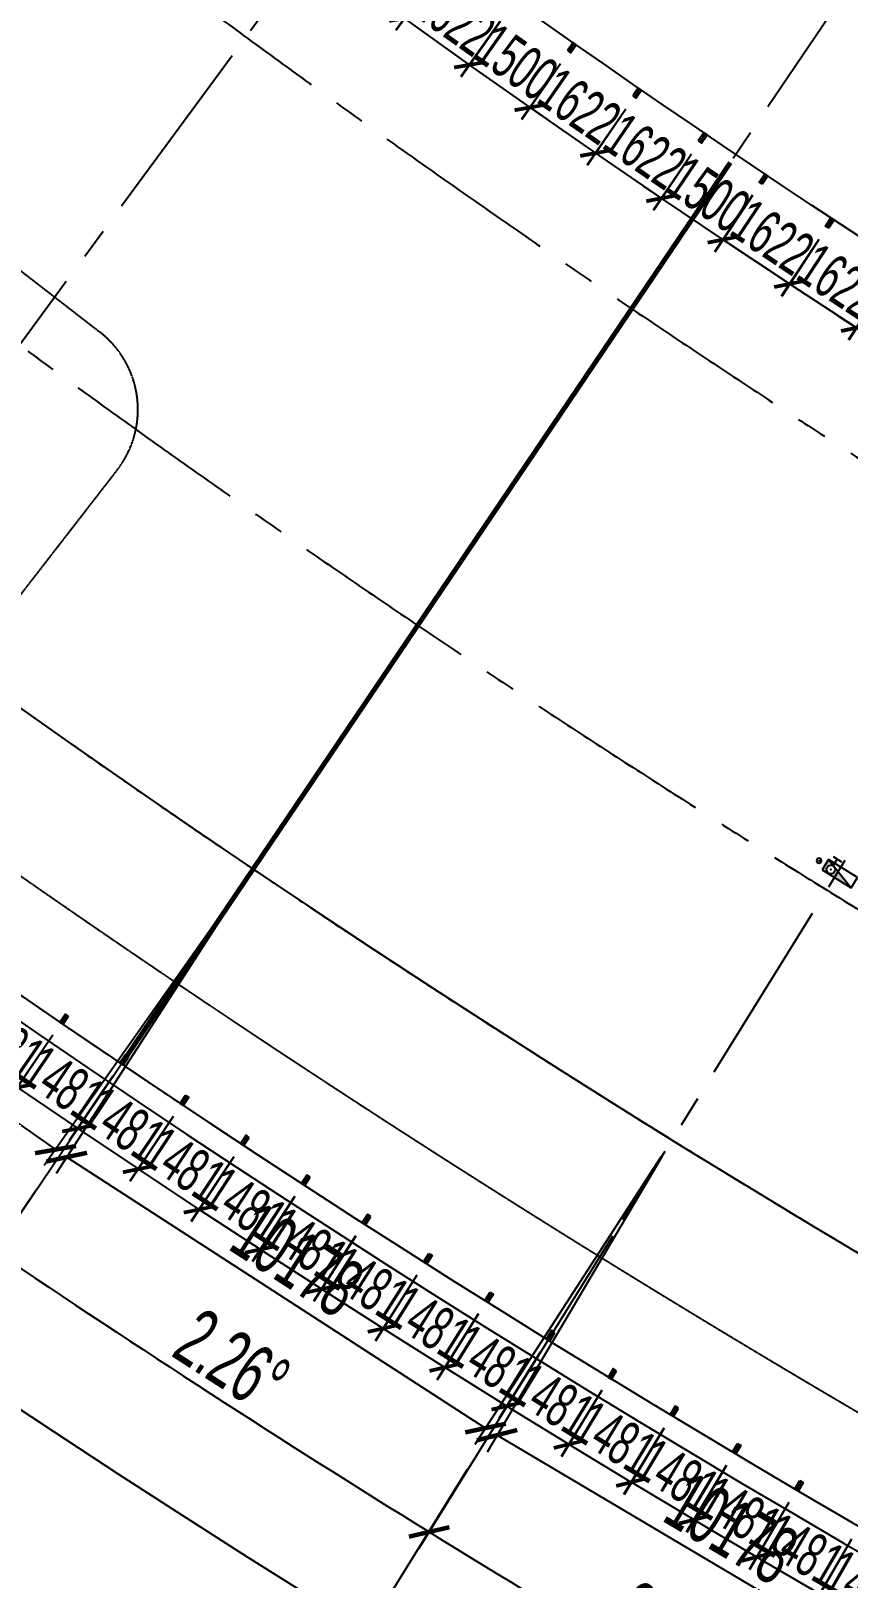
# Model space of a CAD drawing. Extents: x -668578 to 2331563, y -1202445 to 1620273.
# Drawn here: x 731232 to 747905, y 61971 to 93547 of the extents above; entities that cross this region are included whole.
import ezdxf
from ezdxf.enums import TextEntityAlignment as Align

# ---------------------------------------------------------------- set-up
doc = ezdxf.new("R2010")
doc.units = 0
for name, pattern in [('CENTER2', [28.575, 19.05, -3.175, 3.175, -3.175]), ('DASH', [0.35, 0.25, -0.1]), ('DOT2', [0.125, 0, -0.125])]:
    doc.linetypes.add(name, pattern=pattern)
doc.layers.get('0').update_dxf_attribs({"color": 8})
doc.layers.get('Defpoints').update_dxf_attribs({"color": 8})
for name, color, linetype in [('#标注', 8, 'Continuous'), ('#轴线', 8, 'CENTER2'), ('A-AL', 8, 'Continuous'), ('A-FLOR-OTLN', 8, 'DOT2'), ('A-WIND-FRAM', 8, 'Continuous'), ('dim', 8, 'Continuous'), ('G-PATT', 8, 'Continuous'), ('WINDOW', 8, 'Continuous'), ('外轮廓', 8, 'Continuous'), ('建-消防-防火分区填充', 8, 'Continuous'), ('暖-消防-挡烟垂壁', 8, 'Continuous'), ('水-消防-消火栓', 8, 'Continuous'), ('水-消防-消火栓-标识', 8, 'Continuous')]:
    doc.layers.add(name, color=color, linetype=linetype)
doc.styles.add('JHZX', font='jrs.shx', dxfattribs={"width": 0.6, "bigfont": 'jhz.shx'})
doc.dimstyles.new('JZBZ-300', dxfattribs={"dimscale": 300, "dimtxt": 3, "dimasz": 1.5, "dimexe": 1, "dimexo": 1, "dimgap": 0.5, "dimtad": 1, "dimdec": 0, "dimdsep": 46, "dimtxsty": 'JHZX', "dimblk1": 'ARCHTICK', "dimblk2": 'ARCHTICK', "dimsah": 1, "dimcen": 0, "dimclrd": 1, "dimclre": 1, "dimclrt": 2, "dimazin": 2, "dimtfac": 1, "dimtdec": 0, "dimtix": 1, "dimtmove": 0, "dimatfit": 3, "dimfxl": 0, "dimtolj": 1, "dimlwd": -1, "dimlwe": -1, "dimarcsym": 0})
doc.dimstyles.new('JZBZ-400', dxfattribs={"dimscale": 400, "dimtxt": 3, "dimasz": 1.5, "dimexe": 1, "dimexo": 1, "dimgap": 0.5, "dimtad": 1, "dimdec": 0, "dimdsep": 46, "dimtxsty": 'JHZX', "dimblk1": 'ARCHTICK', "dimblk2": 'ARCHTICK', "dimsah": 1, "dimcen": 0, "dimclrd": 1, "dimclre": 1, "dimclrt": 2, "dimazin": 2, "dimtfac": 1, "dimtdec": 0, "dimtix": 1, "dimtmove": 0, "dimatfit": 3, "dimfxl": 0, "dimtolj": 1, "dimlwd": -1, "dimlwe": -1, "dimarcsym": 0})

# ---------------------------------------------------------------- blocks, each defined once
blk = doc.blocks.new('_ARCHTICK')
at = {"color": 0, "linetype": 'ByBlock', "const_width": 0.15}
blk.add_lwpolyline([(-0.5, -0.5), (0.5, 0.5)], dxfattribs=at)
blk = doc.blocks.new('*D2939')
at = {"layer": '#标注', "ltscale": 300, "transparency": 16777216}
for p, q in [((-1773, -1481), (-9342, -7863)), ((165914, -92056), (164727, -101884))]:
    blk.add_line(p, q, dxfattribs=at)
blk.add_arc((197092, 166179), 269610, 220.13382, 263.11563, dxfattribs=at)
at = {"layer": 'Defpoints', "color": 0, "ltscale": 300, "transparency": 16777216}
for p in [(197092, 166179), (-1467, -1224), (40380, -53208), (165962, -91659)]:
    blk.add_point(p, dxfattribs=at)
at = {"layer": '#标注', "ltscale": 300, "transparency": 16777216, "xscale": 600, "yscale": 600, "zscale": 600}
for p, rotation in [((-9036, -7605), 130.1338192809485), ((164775, -101487), 353.1156299250187)]:
    blk.add_blockref('_ARCHTICK', p, dxfattribs=dict(at, rotation=rotation))
at = {"layer": '#标注', "ltscale": 300, "transparency": 16777216, "insert": (69342, -70334), "char_height": 1200, "attachment_point": 5, "rotation": 331.6247, "style": 'JHZX'}
blk.add_mtext('\\A1;42.98°', dxfattribs=at)
blk = doc.blocks.new('*D2929')
at = {"layer": '#标注', "ltscale": 300, "transparency": 16777216}
for p, q in [((43129, -43470), (38690, -49515)), ((51525, -49384), (47327, -55599))]:
    blk.add_line(p, q, dxfattribs=at)
blk.add_arc((197092, 166179), 267210, 233.70702, 235.96922, dxfattribs=at)
at = {"layer": 'Defpoints', "color": 0, "ltscale": 300, "transparency": 16777216}
for p in [(197092, 166179), (43366, -43147), (51748, -49052), (41775, -51255)]:
    blk.add_point(p, dxfattribs=at)
at = {"layer": '#标注', "ltscale": 300, "transparency": 16777216, "xscale": 600, "yscale": 600, "zscale": 600}
for p, rotation in [((38927, -49192), 143.7070209422216), ((47551, -55268), 325.9692216820953)]:
    blk.add_blockref('_ARCHTICK', p, dxfattribs=dict(at, rotation=rotation))
at = {"layer": '#标注', "ltscale": 300, "transparency": 16777216, "insert": (43670, -51619), "char_height": 1200, "attachment_point": 5, "rotation": 324.8381, "style": 'JHZX'}
blk.add_mtext('\\A1;2.26°', dxfattribs=at)
blk = doc.blocks.new('*D2930')
at = {"layer": '#标注', "ltscale": 300, "transparency": 16777216}
for p, q in [((51525, -49384), (47327, -55599)), ((60147, -54962), (56198, -61338))]:
    blk.add_line(p, q, dxfattribs=at)
blk.add_arc((197092, 166179), 267210, 235.96922, 238.23142, dxfattribs=at)
at = {"layer": 'Defpoints', "color": 0, "ltscale": 300, "transparency": 16777216}
for p in [(197092, 166179), (51748, -49052), (60357, -54622), (50478, -57217)]:
    blk.add_point(p, dxfattribs=at)
at = {"layer": '#标注', "ltscale": 300, "transparency": 16777216, "xscale": 600, "yscale": 600, "zscale": 600}
for p, rotation in [((47551, -55268), 145.9692216820956), ((56409, -60998), 328.2314223311194)]:
    blk.add_blockref('_ARCHTICK', p, dxfattribs=dict(at, rotation=rotation))
at = {"layer": '#标注', "ltscale": 300, "transparency": 16777216, "insert": (52386, -57505), "char_height": 1200, "attachment_point": 5, "rotation": 327.1003, "style": 'JHZX'}
blk.add_mtext('\\A1;2.26°', dxfattribs=at)
blk = doc.blocks.new('*D2931')
at = {"layer": '#标注', "ltscale": 300, "transparency": 16777216}
for p, q in [((60147, -54962), (56198, -61338)), ((68983, -60195), (65289, -66722))]:
    blk.add_line(p, q, dxfattribs=at)
blk.add_arc((197092, 166179), 267210, 238.23142, 240.49362, dxfattribs=at)
at = {"layer": 'Defpoints', "color": 0, "ltscale": 300, "transparency": 16777216}
for p in [(197092, 166179), (60357, -54622), (69180, -59847), (59411, -62830)]:
    blk.add_point(p, dxfattribs=at)
at = {"layer": '#标注', "ltscale": 300, "transparency": 16777216, "xscale": 600, "yscale": 600, "zscale": 600}
for p, rotation in [((56409, -60998), 148.2314223311197), ((65486, -66374), 330.4936231196922)]:
    blk.add_blockref('_ARCHTICK', p, dxfattribs=dict(at, rotation=rotation))
at = {"layer": '#标注', "ltscale": 300, "transparency": 16777216, "insert": (61328, -63043), "char_height": 1200, "attachment_point": 5, "rotation": 329.3625, "style": 'JHZX'}
blk.add_mtext('\\A1;2.26°', dxfattribs=at)
blk = doc.blocks.new('*U2924')
at = {"linetype": 'ByBlock'}
blk.add_line((0, -20), (0, 0), dxfattribs=at)
blk.add_circle((0, -24), 4, dxfattribs=at)
at = {"color": 253, "linetype": 'ByBlock', "style": 'JHZX', "width": 0.75}
blk.add_attdef('AXES', text='', height=4, dxfattribs=at).set_placement((0, -24), align=Align.MIDDLE_CENTER)
blk = doc.blocks.new('*D3010')
at = {"layer": '#标注', "transparency": 16777216}
for p, q in [((-101902, -38890), (-105706, -44769)), ((-105489, -44433), (-96943, -49962)), ((-93357, -44418), (-97160, -50298))]:
    blk.add_line(p, q, dxfattribs=at)
at = {"layer": 'Defpoints', "color": 0, "transparency": 16777216}
for p in [(-101685, -38554), (-93139, -44082), (-96943, -49962)]:
    blk.add_point(p, dxfattribs=at)
at = {"layer": '#标注', "transparency": 16777216, "xscale": 600, "yscale": 600, "zscale": 600}
for p, rotation in [((-105489, -44433), 147.1003207696899), ((-96943, -49962), 327.1003207696899)]:
    blk.add_blockref('_ARCHTICK', p, dxfattribs=dict(at, rotation=rotation))
at = {"layer": '#标注', "transparency": 16777216, "insert": (-100782, -46526), "char_height": 1200, "attachment_point": 5, "rotation": 327.1003, "style": 'JHZX'}
blk.add_mtext('\\A1;10178', dxfattribs=at)
blk = doc.blocks.new('*D3011')
at = {"layer": '#标注', "transparency": 16777216}
for p, q in [((-110236, -33019), (-114269, -38744)), ((-114039, -38417), (-105718, -44279)), ((-101916, -38881), (-105948, -44606))]:
    blk.add_line(p, q, dxfattribs=at)
at = {"layer": 'Defpoints', "color": 0, "transparency": 16777216}
for p in [(-110006, -32692), (-101685, -38554), (-105718, -44279)]:
    blk.add_point(p, dxfattribs=at)
at = {"layer": '#标注', "transparency": 16777216, "xscale": 600, "yscale": 600, "zscale": 600}
for p, rotation in [((-114039, -38417), 144.8381225946805), ((-105718, -44279), 324.8381225946805)]:
    blk.add_blockref('_ARCHTICK', p, dxfattribs=dict(at, rotation=rotation))
at = {"layer": '#标注', "transparency": 16777216, "insert": (-109418, -40694), "char_height": 1200, "attachment_point": 5, "rotation": 324.8381, "style": 'JHZX'}
blk.add_mtext('\\A1;10178', dxfattribs=at)
blk = doc.blocks.new('*D3012')
at = {"layer": '#标注', "transparency": 16777216}
for p, q in [((-93343, -44426), (-96912, -50452)), ((-84586, -49613), (-88155, -55638)), ((-96708, -50107), (-87951, -55294))]:
    blk.add_line(p, q, dxfattribs=at)
at = {"layer": 'Defpoints', "color": 0, "transparency": 16777216}
for p in [(-93139, -44082), (-84382, -49269), (-87951, -55294)]:
    blk.add_point(p, dxfattribs=at)
at = {"layer": '#标注', "transparency": 16777216, "xscale": 600, "yscale": 600, "zscale": 600}
for p, rotation in [((-96708, -50107), 149.3625242491921), ((-87951, -55294), 329.3625242491921)]:
    blk.add_blockref('_ARCHTICK', p, dxfattribs=dict(at, rotation=rotation))
at = {"layer": '#标注', "transparency": 16777216, "insert": (-91922, -52012), "char_height": 1200, "attachment_point": 5, "rotation": 329.3625, "style": 'JHZX'}
blk.add_mtext('\\A1;10178', dxfattribs=at)
blk = doc.blocks.new('*D120')
at = {"layer": 'Defpoints', "color": 0, "ltscale": 300, "transparency": 16777216}
for p in [(730628, 74136), (731849, 73298), (730950, 71988)]:
    blk.add_point(p, dxfattribs=at)
at = {"layer": 'dim', "color": 1, "ltscale": 300, "transparency": 16777216}
for p, q in [((730458, 73889), (729559, 72579)), ((731680, 73050), (730780, 71740)), ((729729, 72826), (730950, 71988))]:
    blk.add_line(p, q, dxfattribs=at)
at = {"layer": 'dim', "color": 1, "ltscale": 300, "transparency": 16777216, "xscale": 450, "yscale": 450, "zscale": 450}
for p, rotation in [((729729, 72826), 145.5280067323389), ((730950, 71988), 325.5280067323389)]:
    blk.add_blockref('_ARCHTICK', p, dxfattribs=dict(at, rotation=rotation))
at = {"layer": 'dim', "color": 2, "ltscale": 300, "transparency": 16777216, "insert": (730679, 72901), "char_height": 900, "attachment_point": 5, "rotation": 325.528, "style": 'JHZX'}
blk.add_mtext('\\A1;1481', dxfattribs=at)
blk = doc.blocks.new('*D121')
at = {"layer": 'Defpoints', "color": 0, "ltscale": 300, "transparency": 16777216}
for p in [(731849, 73297), (733074, 72465), (732182, 71150)]:
    blk.add_point(p, dxfattribs=at)
at = {"layer": 'dim', "color": 1, "ltscale": 300, "transparency": 16777216}
for p, q in [((731680, 73048), (730788, 71733)), ((732906, 72217), (732014, 70902)), ((730956, 71982), (732182, 71150))]:
    blk.add_line(p, q, dxfattribs=at)
at = {"layer": 'dim', "color": 1, "ltscale": 300, "transparency": 16777216, "xscale": 450, "yscale": 450, "zscale": 450}
for p, rotation in [((730956, 71982), 145.8511410129167), ((732182, 71150), 325.8511410129167)]:
    blk.add_blockref('_ARCHTICK', p, dxfattribs=dict(at, rotation=rotation))
at = {"layer": 'dim', "color": 2, "ltscale": 300, "transparency": 16777216, "insert": (731906, 72062), "char_height": 900, "attachment_point": 5, "rotation": 325.8511, "style": 'JHZX'}
blk.add_mtext('\\A1;1481', dxfattribs=at)
blk = doc.blocks.new('*D122')
at = {"layer": 'Defpoints', "color": 0, "ltscale": 300, "transparency": 16777216}
for p in [(733074, 72464), (734304, 71640), (733419, 70320)]:
    blk.add_point(p, dxfattribs=at)
at = {"layer": 'dim', "color": 1, "ltscale": 300, "transparency": 16777216}
for p, q in [((732907, 72215), (732022, 70895)), ((734137, 71391), (733252, 70071)), ((732189, 71144), (733419, 70320))]:
    blk.add_line(p, q, dxfattribs=at)
at = {"layer": 'dim', "color": 1, "ltscale": 300, "transparency": 16777216, "xscale": 450, "yscale": 450, "zscale": 450}
for p, rotation in [((732189, 71144), 146.1742752934947), ((733419, 70320), 326.1742752934947)]:
    blk.add_blockref('_ARCHTICK', p, dxfattribs=dict(at, rotation=rotation))
at = {"layer": 'dim', "color": 2, "ltscale": 300, "transparency": 16777216, "insert": (733138, 71230), "char_height": 900, "attachment_point": 5, "rotation": 326.1743, "style": 'JHZX'}
blk.add_mtext('\\A1;1481', dxfattribs=at)
blk = doc.blocks.new('*D123')
at = {"layer": 'Defpoints', "color": 0, "ltscale": 300, "transparency": 16777216}
for p in [(734303, 71639), (735538, 70821), (734661, 69496)]:
    blk.add_point(p, dxfattribs=at)
at = {"layer": 'dim', "color": 1, "ltscale": 300, "transparency": 16777216}
for p, q in [((734138, 71389), (733260, 70064)), ((735373, 70571), (734496, 69246)), ((733426, 70314), (734661, 69496))]:
    blk.add_line(p, q, dxfattribs=at)
at = {"layer": 'dim', "color": 1, "ltscale": 300, "transparency": 16777216, "xscale": 450, "yscale": 450, "zscale": 450}
for p, rotation in [((733426, 70314), 146.4974095740685), ((734661, 69496), 326.4974095740685)]:
    blk.add_blockref('_ARCHTICK', p, dxfattribs=dict(at, rotation=rotation))
at = {"layer": 'dim', "color": 2, "ltscale": 300, "transparency": 16777216, "insert": (734375, 70405), "char_height": 900, "attachment_point": 5, "rotation": 326.4974, "style": 'JHZX'}
blk.add_mtext('\\A1;1481', dxfattribs=at)
blk = doc.blocks.new('*D124')
at = {"layer": 'Defpoints', "color": 0, "ltscale": 300, "transparency": 16777216}
for p in [(735538, 70821), (736777, 70010), (735908, 68680)]:
    blk.add_point(p, dxfattribs=at)
at = {"layer": 'dim', "color": 1, "ltscale": 300, "transparency": 16777216}
for p, q in [((735373, 70570), (734504, 69239)), ((734668, 69491), (735908, 68680)), ((736613, 69759), (735743, 68429))]:
    blk.add_line(p, q, dxfattribs=at)
at = {"layer": 'dim', "color": 1, "ltscale": 300, "transparency": 16777216, "xscale": 450, "yscale": 450, "zscale": 450}
for p, rotation in [((734668, 69491), 146.8205438546484), ((735908, 68680), 326.8205438546483)]:
    blk.add_blockref('_ARCHTICK', p, dxfattribs=dict(at, rotation=rotation))
at = {"layer": 'dim', "color": 2, "ltscale": 300, "transparency": 16777216, "insert": (735616, 69587), "char_height": 900, "attachment_point": 5, "rotation": 326.8205, "style": 'JHZX'}
blk.add_mtext('\\A1;1481', dxfattribs=at)
blk = doc.blocks.new('*D125')
at = {"layer": 'Defpoints', "color": 0, "ltscale": 300, "transparency": 16777216}
for p in [(736776, 70009), (738021, 69206), (737159, 67871)]:
    blk.add_point(p, dxfattribs=at)
at = {"layer": 'dim', "color": 1, "ltscale": 300, "transparency": 16777216}
for p, q in [((736614, 69757), (735752, 68422)), ((737858, 68953), (736996, 67619)), ((735914, 68674), (737159, 67871))]:
    blk.add_line(p, q, dxfattribs=at)
at = {"layer": 'dim', "color": 1, "ltscale": 300, "transparency": 16777216, "xscale": 450, "yscale": 450, "zscale": 450}
for p, rotation in [((735914, 68674), 147.1436781352253), ((737159, 67871), 327.1436781352253)]:
    blk.add_blockref('_ARCHTICK', p, dxfattribs=dict(at, rotation=rotation))
at = {"layer": 'dim', "color": 2, "ltscale": 300, "transparency": 16777216, "insert": (736862, 68776), "char_height": 900, "attachment_point": 5, "rotation": 327.1437, "style": 'JHZX'}
blk.add_mtext('\\A1;1481', dxfattribs=at)
blk = doc.blocks.new('*D126')
at = {"layer": 'Defpoints', "color": 0, "ltscale": 300, "transparency": 16777216}
for p in [(738020, 69205), (739269, 68408), (738414, 67068)]:
    blk.add_point(p, dxfattribs=at)
at = {"layer": 'dim', "color": 1, "ltscale": 300, "transparency": 16777216}
for p, q in [((737859, 68952), (737004, 67612)), ((739107, 68155), (738253, 66815)), ((737165, 67865), (738414, 67068))]:
    blk.add_line(p, q, dxfattribs=at)
at = {"layer": 'dim', "color": 1, "ltscale": 300, "transparency": 16777216, "xscale": 450, "yscale": 450, "zscale": 450}
for p, rotation in [((737165, 67865), 147.4668124158045), ((738414, 67068), 327.4668124158045)]:
    blk.add_blockref('_ARCHTICK', p, dxfattribs=dict(at, rotation=rotation))
at = {"layer": 'dim', "color": 2, "ltscale": 300, "transparency": 16777216, "insert": (738112, 67972), "char_height": 900, "attachment_point": 5, "rotation": 327.4668, "style": 'JHZX'}
blk.add_mtext('\\A1;1481', dxfattribs=at)
blk = doc.blocks.new('*D127')
at = {"layer": 'Defpoints', "color": 0, "ltscale": 300, "transparency": 16777216}
for p in [(739268, 68407), (740521, 67618), (739674, 66273)]:
    blk.add_point(p, dxfattribs=at)
at = {"layer": 'dim', "color": 1, "ltscale": 300, "transparency": 16777216}
for p, q in [((739108, 68153), (738261, 66809)), ((740361, 67364), (739514, 66019)), ((738421, 67063), (739674, 66273))]:
    blk.add_line(p, q, dxfattribs=at)
at = {"layer": 'dim', "color": 1, "ltscale": 300, "transparency": 16777216, "xscale": 450, "yscale": 450, "zscale": 450}
for p, rotation in [((738421, 67063), 147.7899466963809), ((739674, 66273), 327.7899466963809)]:
    blk.add_blockref('_ARCHTICK', p, dxfattribs=dict(at, rotation=rotation))
at = {"layer": 'dim', "color": 2, "ltscale": 300, "transparency": 16777216, "insert": (739367, 67176), "char_height": 900, "attachment_point": 5, "rotation": 327.7899, "style": 'JHZX'}
blk.add_mtext('\\A1;1481', dxfattribs=at)
blk = doc.blocks.new('*D128')
at = {"layer": 'Defpoints', "color": 0, "ltscale": 300, "transparency": 16777216}
for p in [(740520, 67617), (741778, 66834), (740939, 65485)]:
    blk.add_point(p, dxfattribs=at)
at = {"layer": 'dim', "color": 1, "ltscale": 300, "transparency": 16777216}
for p, q in [((740362, 67362), (739522, 66013)), ((741620, 66580), (740780, 65230)), ((739681, 66268), (740939, 65485))]:
    blk.add_line(p, q, dxfattribs=at)
at = {"layer": 'dim', "color": 1, "ltscale": 300, "transparency": 16777216, "xscale": 450, "yscale": 450, "zscale": 450}
for p, rotation in [((739681, 66268), 148.1130809769582), ((740939, 65485), 328.1130809769582)]:
    blk.add_blockref('_ARCHTICK', p, dxfattribs=dict(at, rotation=rotation))
at = {"layer": 'dim', "color": 2, "ltscale": 300, "transparency": 16777216, "insert": (740627, 66386), "char_height": 900, "attachment_point": 5, "rotation": 328.1131, "style": 'JHZX'}
blk.add_mtext('\\A1;1481', dxfattribs=at)
blk = doc.blocks.new('*D129')
at = {"layer": 'Defpoints', "color": 0, "ltscale": 300, "transparency": 16777216}
for p in [(741777, 66833), (743039, 66058), (742208, 64704)]:
    blk.add_point(p, dxfattribs=at)
at = {"layer": 'dim', "color": 1, "ltscale": 300, "transparency": 16777216}
for p, q in [((741620, 66578), (740788, 65224)), ((742882, 65803), (742050, 64449)), ((740945, 65479), (742208, 64704))]:
    blk.add_line(p, q, dxfattribs=at)
at = {"layer": 'dim', "color": 1, "ltscale": 300, "transparency": 16777216, "xscale": 450, "yscale": 450, "zscale": 450}
for p, rotation in [((740945, 65479), 148.4362152575344), ((742208, 64704), 328.4362152575345)]:
    blk.add_blockref('_ARCHTICK', p, dxfattribs=dict(at, rotation=rotation))
at = {"layer": 'dim', "color": 2, "ltscale": 300, "transparency": 16777216, "insert": (741891, 65603), "char_height": 900, "attachment_point": 5, "rotation": 328.4362, "style": 'JHZX'}
blk.add_mtext('\\A1;1481', dxfattribs=at)
blk = doc.blocks.new('*D130')
at = {"layer": 'Defpoints', "color": 0, "ltscale": 300, "transparency": 16777216}
for p in [(743039, 66057), (744305, 65289), (743481, 63930)]:
    blk.add_point(p, dxfattribs=at)
at = {"layer": 'dim', "color": 1, "ltscale": 300, "transparency": 16777216}
for p, q in [((742883, 65801), (742059, 64442)), ((744149, 65033), (743325, 63674)), ((742214, 64699), (743481, 63930))]:
    blk.add_line(p, q, dxfattribs=at)
at = {"layer": 'dim', "color": 1, "ltscale": 300, "transparency": 16777216, "xscale": 450, "yscale": 450, "zscale": 450}
for p, rotation in [((742214, 64699), 148.7593495381101), ((743481, 63930), 328.7593495381101)]:
    blk.add_blockref('_ARCHTICK', p, dxfattribs=dict(at, rotation=rotation))
at = {"layer": 'dim', "color": 2, "ltscale": 300, "transparency": 16777216, "insert": (743159, 64827), "char_height": 900, "attachment_point": 5, "rotation": 328.7593, "style": 'JHZX'}
blk.add_mtext('\\A1;1481', dxfattribs=at)
blk = doc.blocks.new('*D131')
at = {"layer": 'Defpoints', "color": 0, "ltscale": 300, "transparency": 16777216}
for p in [(744304, 65288), (745575, 64527), (744758, 63164)]:
    blk.add_point(p, dxfattribs=at)
at = {"layer": 'dim', "color": 1, "ltscale": 300, "transparency": 16777216}
for p, q in [((744150, 65031), (743334, 63667)), ((745421, 64270), (744604, 62906)), ((743488, 63925), (744758, 63164))]:
    blk.add_line(p, q, dxfattribs=at)
at = {"layer": 'dim', "color": 1, "ltscale": 300, "transparency": 16777216, "xscale": 450, "yscale": 450, "zscale": 450}
for p, rotation in [((743488, 63925), 149.0824838186909), ((744758, 63164), 329.0824838186908)]:
    blk.add_blockref('_ARCHTICK', p, dxfattribs=dict(at, rotation=rotation))
at = {"layer": 'dim', "color": 2, "ltscale": 300, "transparency": 16777216, "insert": (744431, 64059), "char_height": 900, "attachment_point": 5, "rotation": 329.0825, "style": 'JHZX'}
blk.add_mtext('\\A1;1481', dxfattribs=at)
blk = doc.blocks.new('*D132')
at = {"layer": 'Defpoints', "color": 0, "ltscale": 300, "transparency": 16777216}
for p in [(745574, 64526), (746849, 63772), (746040, 62404)]:
    blk.add_point(p, dxfattribs=at)
at = {"layer": 'dim', "color": 1, "ltscale": 300, "transparency": 16777216}
for p, q in [((745422, 64268), (744613, 62900)), ((746697, 63514), (745888, 62146)), ((744765, 63158), (746040, 62404))]:
    blk.add_line(p, q, dxfattribs=at)
at = {"layer": 'dim', "color": 1, "ltscale": 300, "transparency": 16777216, "xscale": 450, "yscale": 450, "zscale": 450}
for p, rotation in [((744765, 63158), 149.4056180992666), ((746040, 62404), 329.4056180992666)]:
    blk.add_blockref('_ARCHTICK', p, dxfattribs=dict(at, rotation=rotation))
at = {"layer": 'dim', "color": 2, "ltscale": 300, "transparency": 16777216, "insert": (745708, 63298), "char_height": 900, "attachment_point": 5, "rotation": 329.4056, "style": 'JHZX'}
blk.add_mtext('\\A1;1481', dxfattribs=at)
blk = doc.blocks.new('*D133')
at = {"layer": 'Defpoints', "color": 0, "ltscale": 300, "transparency": 16777216}
for p in [(746848, 63771), (748128, 63025), (747327, 61652)]:
    blk.add_point(p, dxfattribs=at)
at = {"layer": 'dim', "color": 1, "ltscale": 300, "transparency": 16777216}
for p, q in [((746697, 63512), (745896, 62140)), ((747976, 62766), (747175, 61393)), ((746047, 62399), (747327, 61652))]:
    blk.add_line(p, q, dxfattribs=at)
at = {"layer": 'dim', "color": 1, "ltscale": 300, "transparency": 16777216, "xscale": 450, "yscale": 450, "zscale": 450}
for p, rotation in [((746047, 62399), 149.7287523798437), ((747327, 61652), 329.7287523798437)]:
    blk.add_blockref('_ARCHTICK', p, dxfattribs=dict(at, rotation=rotation))
at = {"layer": 'dim', "color": 2, "ltscale": 300, "transparency": 16777216, "insert": (746989, 62544), "char_height": 900, "attachment_point": 5, "rotation": 329.7288, "style": 'JHZX'}
blk.add_mtext('\\A1;1481', dxfattribs=at)
blk = doc.blocks.new('*D134')
at = {"layer": 'Defpoints', "color": 0, "ltscale": 300, "transparency": 16777216}
for p in [(748127, 63024), (749410, 62284), (748617, 60908)]:
    blk.add_point(p, dxfattribs=at)
at = {"layer": 'dim', "color": 1, "ltscale": 300, "transparency": 16777216}
for p, q in [((747977, 62764), (747184, 61387)), ((749261, 62024), (748467, 60648)), ((747334, 61647), (748617, 60908))]:
    blk.add_line(p, q, dxfattribs=at)
at = {"layer": 'dim', "color": 1, "ltscale": 300, "transparency": 16777216, "xscale": 450, "yscale": 450, "zscale": 450}
for p, rotation in [((747334, 61647), 150.0518866604235), ((748617, 60908), 330.0518866604235)]:
    blk.add_blockref('_ARCHTICK', p, dxfattribs=dict(at, rotation=rotation))
at = {"layer": 'dim', "color": 2, "ltscale": 300, "transparency": 16777216, "insert": (748275, 61797), "char_height": 900, "attachment_point": 5, "rotation": 330.0519, "style": 'JHZX'}
blk.add_mtext('\\A1;1481', dxfattribs=at)
blk = doc.blocks.new('*D1687')
at = {"layer": '#标注', "color": 1, "transparency": 16777216}
for p, q in [((738173, 95637), (737362, 94512)), ((738852, 93806), (737537, 94755)), ((739489, 94688), (738677, 93563))]:
    blk.add_line(p, q, dxfattribs=at)
at = {"layer": 'Defpoints', "color": 0, "transparency": 16777216}
for p in [(738349, 95880), (737537, 94755), (739664, 94931)]:
    blk.add_point(p, dxfattribs=at)
at = {"layer": '#标注', "color": 1, "transparency": 16777216, "xscale": 450, "yscale": 450, "zscale": 450}
for p, rotation in [((737537, 94755), 144.191062272275), ((738852, 93806), 324.191062272275)]:
    blk.add_blockref('_ARCHTICK', p, dxfattribs=dict(at, rotation=rotation))
at = {"layer": '#标注', "color": 2, "transparency": 16777216, "insert": (738546, 94767), "char_height": 900, "attachment_point": 5, "rotation": 324.1911, "style": 'JHZX'}
blk.add_mtext('\\A1;1622', dxfattribs=at)
blk = doc.blocks.new('*D1688')
at = {"layer": '#标注', "color": 1, "transparency": 16777216}
for p, q in [((739489, 94685), (738684, 93556)), ((740179, 92858), (738858, 93800)), ((740810, 93744), (740005, 92614))]:
    blk.add_line(p, q, dxfattribs=at)
at = {"layer": 'Defpoints', "color": 0, "transparency": 16777216}
for p in [(739663, 94929), (738858, 93800), (740984, 93988)]:
    blk.add_point(p, dxfattribs=at)
at = {"layer": '#标注', "color": 1, "transparency": 16777216, "xscale": 450, "yscale": 450, "zscale": 450}
for p, rotation in [((738858, 93800), 144.5156911918773), ((740179, 92858), 324.5156911918773)]:
    blk.add_blockref('_ARCHTICK', p, dxfattribs=dict(at, rotation=rotation))
at = {"layer": '#标注', "color": 2, "transparency": 16777216, "insert": (739867, 93818), "char_height": 900, "attachment_point": 5, "rotation": 324.5157, "style": 'JHZX'}
blk.add_mtext('\\A1;1622', dxfattribs=at)
blk = doc.blocks.new('*D1689')
at = {"layer": '#标注', "color": 1, "transparency": 16777216}
for p, q in [((740811, 93741), (740014, 92606)), ((740186, 92852), (739818, 93111)), ((741413, 91989), (740186, 92852)), ((742038, 92878), (741241, 91744)), ((741413, 91989), (741781, 91730))]:
    blk.add_line(p, q, dxfattribs=at)
at = {"layer": 'Defpoints', "color": 0, "transparency": 16777216}
for p in [(740984, 93987), (740186, 92852), (742211, 93124)]:
    blk.add_point(p, dxfattribs=at)
at = {"layer": '#标注', "color": 1, "transparency": 16777216, "xscale": 450, "yscale": 450, "zscale": 450}
for p, rotation in [((740186, 92852), 324.889063930521), ((741413, 91989), 144.8890639305211)]:
    blk.add_blockref('_ARCHTICK', p, dxfattribs=dict(at, rotation=rotation))
at = {"layer": '#标注', "color": 2, "transparency": 16777216, "insert": (741145, 92911), "char_height": 900, "attachment_point": 5, "rotation": 324.8891, "style": 'JHZX'}
blk.add_mtext('\\A1;1500', dxfattribs=at)
blk = doc.blocks.new('*D1690')
at = {"layer": '#标注', "color": 1, "transparency": 16777216}
for p, q in [((742040, 92876), (741249, 91736)), ((742752, 91058), (741420, 91983)), ((743372, 91951), (742581, 90812))]:
    blk.add_line(p, q, dxfattribs=at)
at = {"layer": 'Defpoints', "color": 0, "transparency": 16777216}
for p in [(742211, 93123), (741420, 91983), (743543, 92198)]:
    blk.add_point(p, dxfattribs=at)
at = {"layer": '#标注', "color": 1, "transparency": 16777216, "xscale": 450, "yscale": 450, "zscale": 450}
for p, rotation in [((741420, 91983), 145.2407328545383), ((742752, 91058), 325.2407328545383)]:
    blk.add_blockref('_ARCHTICK', p, dxfattribs=dict(at, rotation=rotation))
at = {"layer": '#标注', "color": 2, "transparency": 16777216, "insert": (742428, 92013), "char_height": 900, "attachment_point": 5, "rotation": 325.2407, "style": 'JHZX'}
blk.add_mtext('\\A1;1622', dxfattribs=at)
blk = doc.blocks.new('*D1691')
at = {"layer": '#标注', "color": 1, "transparency": 16777216}
for p, q in [((743374, 91949), (742591, 90804)), ((744099, 90136), (742760, 91051)), ((744713, 91033), (743930, 89888))]:
    blk.add_line(p, q, dxfattribs=at)
at = {"layer": 'Defpoints', "color": 0, "transparency": 16777216}
for p in [(743543, 92197), (744882, 91281), (742760, 91051)]:
    blk.add_point(p, dxfattribs=at)
at = {"layer": '#标注', "color": 1, "transparency": 16777216, "xscale": 450, "yscale": 450, "zscale": 450}
for p, rotation in [((742760, 91051), 145.6361184747521), ((744099, 90136), 325.6361184747521)]:
    blk.add_blockref('_ARCHTICK', p, dxfattribs=dict(at, rotation=rotation))
at = {"layer": '#标注', "color": 2, "transparency": 16777216, "insert": (743768, 91089), "char_height": 900, "attachment_point": 5, "rotation": 325.6361, "style": 'JHZX'}
blk.add_mtext('\\A1;1622', dxfattribs=at)
blk = doc.blocks.new('*D1692')
at = {"layer": '#标注', "color": 1, "transparency": 16777216}
for p, q in [((744714, 91031), (743939, 89880)), ((744107, 90129), (743734, 90381)), ((745351, 89291), (744107, 90129)), ((745958, 90193), (745183, 89042)), ((745351, 89291), (745724, 89040))]:
    blk.add_line(p, q, dxfattribs=at)
at = {"layer": 'Defpoints', "color": 0, "transparency": 16777216}
for p in [(744882, 91280), (746126, 90442), (744107, 90129)]:
    blk.add_point(p, dxfattribs=at)
at = {"layer": '#标注', "color": 1, "transparency": 16777216, "xscale": 450, "yscale": 450, "zscale": 450}
for p, rotation in [((744107, 90129), 326.0310689752969), ((745351, 89291), 146.0310689752969)]:
    blk.add_blockref('_ARCHTICK', p, dxfattribs=dict(at, rotation=rotation))
at = {"layer": '#标注', "color": 2, "transparency": 16777216, "insert": (745064, 90208), "char_height": 900, "attachment_point": 5, "rotation": 326.0311, "style": 'JHZX'}
blk.add_mtext('\\A1;1500', dxfattribs=at)
blk = doc.blocks.new('*D1693')
at = {"layer": '#标注', "color": 1, "transparency": 16777216}
for p, q in [((745960, 90190), (745191, 89035)), ((746708, 88387), (745358, 89285)), ((747310, 89292), (746542, 88137))]:
    blk.add_line(p, q, dxfattribs=at)
at = {"layer": 'Defpoints', "color": 0, "transparency": 16777216}
for p in [(746126, 90440), (747476, 89542), (745358, 89285)]:
    blk.add_point(p, dxfattribs=at)
at = {"layer": '#标注', "color": 1, "transparency": 16777216, "xscale": 450, "yscale": 450, "zscale": 450}
for p, rotation in [((745358, 89285), 146.3734983427743), ((746708, 88387), 326.3734983427743)]:
    blk.add_blockref('_ARCHTICK', p, dxfattribs=dict(at, rotation=rotation))
at = {"layer": '#标注', "color": 2, "transparency": 16777216, "insert": (746365, 89336), "char_height": 900, "attachment_point": 5, "rotation": 326.3735, "style": 'JHZX'}
blk.add_mtext('\\A1;1622', dxfattribs=at)
blk = doc.blocks.new('*D1694')
at = {"layer": '#标注', "color": 1, "transparency": 16777216}
for p, q in [((747312, 89290), (746551, 88130)), ((748072, 87492), (746716, 88381)), ((748668, 88401), (747907, 87241))]:
    blk.add_line(p, q, dxfattribs=at)
at = {"layer": 'Defpoints', "color": 0, "transparency": 16777216}
for p in [(747477, 89541), (748833, 88651), (746716, 88381)]:
    blk.add_point(p, dxfattribs=at)
at = {"layer": '#标注', "color": 1, "transparency": 16777216, "xscale": 450, "yscale": 450, "zscale": 450}
for p, rotation in [((746716, 88381), 146.7332467458519), ((748072, 87492), 326.7332467458519)]:
    blk.add_blockref('_ARCHTICK', p, dxfattribs=dict(at, rotation=rotation))
at = {"layer": '#标注', "color": 2, "transparency": 16777216, "insert": (747723, 88438), "char_height": 900, "attachment_point": 5, "rotation": 326.7332, "style": 'JHZX'}
blk.add_mtext('\\A1;1622', dxfattribs=at)
blk = doc.blocks.new('*D1695')
at = {"layer": '#标注', "color": 1, "transparency": 16777216}
for p, q in [((748670, 88398), (747918, 87233)), ((748081, 87485), (747703, 87729)), ((749341, 86671), (748081, 87485)), ((749931, 87585), (749179, 86419)), ((749341, 86671), (749719, 86427))]:
    blk.add_line(p, q, dxfattribs=at)
at = {"layer": 'Defpoints', "color": 0, "transparency": 16777216}
for p in [(748833, 88650), (750093, 87837), (748081, 87485)]:
    blk.add_point(p, dxfattribs=at)
at = {"layer": '#标注', "color": 1, "transparency": 16777216, "xscale": 450, "yscale": 450, "zscale": 450}
for p, rotation in [((748081, 87485), 327.1687033201185), ((749341, 86671), 147.1687033201185)]:
    blk.add_blockref('_ARCHTICK', p, dxfattribs=dict(at, rotation=rotation))
at = {"layer": '#标注', "color": 2, "transparency": 16777216, "insert": (749036, 87582), "char_height": 900, "attachment_point": 5, "rotation": 327.1687, "style": 'JHZX'}
blk.add_mtext('\\A1;1500', dxfattribs=at)
blk = doc.blocks.new('消火栓箱-111')
blk.add_hatch(color=256).paths.add_polyline_path([(-200, -54), (-200, -60, -0.414214), (-110, -150, -1), (-290, -150, -0.414214), (-200, -60), (-200, -54), (-350, 0), (-350, -250), (350, -250)])
for p, q in [((350, 0), (-350, 0)), ((-350, 0), (350, -250)), ((-350, 0), (-350, -250)), ((-300, 100), (-100, 100)), ((-200, -60), (-200, 100)), ((350, -250), (350, 0)), ((-350, -250), (350, -250))]:
    blk.add_line(p, q)
blk.add_circle((-200, -150), 90)
blk.add_point((-200, -150))
at = {"layer": '水-消防-消火栓'}
blk.add_arc((-350, 0), 700, 359.9687, 0, dxfattribs=at)
blk = doc.blocks.new('立管-R75-1')
at = {"linetype": 'Continuous'}
blk.add_circle((0, 0), 75, dxfattribs=at)
blk.add_point((0, 0), dxfattribs=at)
blk = doc.blocks.new('幕墙分隔')
for p, q in [((-40, -100), (40, 100)), ((0, 100), (0, -100))]:
    blk.add_line(p, q)
blk.add_lwpolyline([(-40, 100), (40, 100), (40, -100), (-40, -100)], close=True)
blk = doc.blocks.new('A$C4E971703')
at = {"layer": '暖-消防-挡烟垂壁', "color": 3, "linetype": 'DASH', "const_width": 100}
blk.add_lwpolyline([(71150, 50082), (58838, 31850)], dxfattribs=at)
blk = doc.blocks.new('A$C47405904')
at = {"layer": 'A-AL'}
blk.add_lwpolyline([(-89278, 9481, -0.031021), (-108755, 27069, 0.415715), (-113080, 27106), (-145267, -4699, 0.412976), (-145302, -9004, 0.149442), (-10240, -82596, 0.358696), (-6809, -80780)], format="xyb", dxfattribs=at)
at = {"layer": 'A-FLOR-OTLN'}
for radius, start, end in [(212150, 224.36474, 258.37779), (262600, 224.41582, 258.41493)]:
    blk.add_arc((42590, 175095), radius, start, end, dxfattribs=at)
at = {"layer": 'A-WIND-FRAM'}
for p in [(-105597, -41699), (-103142, -43357), (-101907, -44176), (-100668, -44987), (-99424, -45792), (-98176, -46589), (-96923, -47380), (-94405, -48939), (-93140, -49708), (-91869, -50470), (-90595, -51225)]:
    blk.add_point(p, dxfattribs=at)
at = {"layer": 'G-PATT', "linetype": 'DASH', "ltscale": 3}
blk.add_lwpolyline([(-110668, -23058), (-104812, -27594, -0.414214), (-104455, -30400), (-107280, -34047, -0.414214), (-110086, -34404), (-115942, -29868, -0.414214), (-116299, -27062), (-113474, -23415, -0.414214)], format="xyb", close=True, dxfattribs=at)
at = {"layer": '外轮廓', "color": 3, "linetype": 'DASH', "ltscale": 5}
blk.add_lwpolyline([(-109158, 16478), (-135454, -11643, 0.41242), (-135330, -15318, 0.140163), (-7770, -80593, 0.412914), (-4719, -78556), (3836, -36160, 0.415851), (1787, -33095, -0.057061), (-44213, -18484, 0.041227), (-47955, -17165, 0.051572), (-52855, -16406), (-54407, -16327, -0.116659), (-64974, -13255, -0.058192), (-105484, 16602, 0.414617), (-109158, 16478)], format="xyb", close=True, dxfattribs=at)
at = {"layer": '外轮廓'}
blk.add_lwpolyline([(-121288, -519), (-118726, 2220), (-115370, -853), (-110280, 4590, 0.040861), (-80517, -18001), (-80939, -18683), (-81519, -19619), (-85361, -25823), (-83075, -27260), (-84128, -28961, -0.04882), (-121288, -519)], format="xyb", close=True, dxfattribs=at)
at = {"layer": '建-消防-防火分区填充'}
for p in [(-105444, -41804), (-103296, -43254), (-102216, -43972), (-101133, -44684), (-100047, -45390), (-98957, -46091), (-97864, -46787), (-96767, -47478), (-94563, -48842), (-93456, -49517), (-92346, -50185), (-91233, -50849), (-90116, -51506)]:
    blk.add_point(p, dxfattribs=at)
at = {"layer": 'A-WIND-FRAM', "xscale": -1}
for p, rotation in [((-95183, -21788), 145.0169470137863), ((-93851, -22714), 145.4037775897737), ((-92512, -23630), 145.7903955802285), ((-105540, -41617), 325.6460414445381), ((-104315, -42449), 325.931880472214), ((-101852, -44092), 326.6230585514409), ((-100613, -44903), 326.9537141572987), ((-99370, -45707), 327.2395546626161), ((-95614, -48078), 328.1421110240439), ((-94355, -48856), 328.6067939750285), ((-93089, -49623), 328.9374495808864)]:
    blk.add_blockref('幕墙分隔', p, dxfattribs=dict(at, rotation=rotation))
at = {"layer": 'A-WIND-FRAM'}
for p, rotation in [((-91269, -24470), 146.1480446643421), ((-89919, -25368), 146.5346626547968), ((-103086, -43274), 326.2924029454217), ((-98123, -46506), 327.5253951677912), ((-96871, -47297), 327.8560507736491), ((-91818, -50384), 329.2232900860615), ((-90544, -51139), 329.5091305913788)]:
    blk.add_blockref('幕墙分隔', p, dxfattribs=dict(at, rotation=rotation))
at = {"layer": 'WINDOW'}
blk.add_blockref('A$C4E971703', (-163098, -74215), dxfattribs=at)
at = {"layer": '水-消防-消火栓', "rotation": 328.2314278230958}
blk.add_blockref('消火栓箱-111', (-89648, -38540), dxfattribs=at)
at = {"layer": '水-消防-消火栓-标识', "xscale": -0.666666666511446, "yscale": 0.666666666511446, "zscale": 0.6666666665114466, "rotation": 240.540181360686}
blk.add_blockref('立管-R75-1', (-90139, -38383), dxfattribs=at)
blk = doc.blocks.new('A$Caccc0cd0')
at = {"layer": '#标注'}
for p1, p2, picture, middle in [((-110006, -32692.3), (-101685.2, -38553.7), '*D3011', (-109417.7, -40693.9)), ((-101685.2, -38553.7), (-93139.5, -44082.1), '*D3010', (-100781.5, -46525.9)), ((-93139.5, -44082.1), (-84382.2, -49268.8), '*D3012', (-91921.8, -52012.4))]:
    dim = blk.add_aligned_dim(p1=p1, p2=p2, distance=-7002.8, dimstyle='JZBZ-400', override={"dimclrd": 256, "dimclre": 256, "dimclrt": 256}, dxfattribs=at)
    dim.commit()
    dim.dimension.update_dxf_attribs({"geometry": picture, "text_midpoint": middle})
blk = doc.blocks.new('DSGDFG')
at = {"layer": '#标注', "ltscale": 300}
blk.add_arc((197092.2, 166179.2), 257800, 220.136073, 263.11563, dxfattribs=at)
at = {"layer": '#轴线', "ltscale": 200}
for p, q in [((43365.9, -43147.5), (84924.4, 13442)), ((91040.7, 9133.5), (51745.5, -49056.6)), ((97322.4, 5069.8), (60352.9, -54629))]:
    blk.add_line(p, q, dxfattribs=at)
for radius in [206950, 212800, 220600, 228400, 236200, 244000, 251800, 257800]:
    blk.add_arc((197092.2, 166179.2), radius, 218.438892, 265.140584, dxfattribs=at)
at = {"layer": '#标注', "ltscale": 300}
blk.add_blockref('A$Caccc0cd0', (154502.6, -8915.6), dxfattribs=at)
at = {"layer": '#标注', "linetype": 'ByBlock', "xscale": 400, "yscale": 400}
for p, rotation, values in [((48384.8, -54020.8), 325.9985947828763, {'AXES': 'S8'}), ((57192.1, -59718.8), 328.2606767129008, {'AXES': 'S9'})]:
    blk.add_blockref('*U2924', p, dxfattribs=dict(at, rotation=rotation)).add_auto_attribs(values)
at = {"layer": '#标注', "ltscale": 300}
for base, p1, p2, picture, middle in [((40379.7, -53208.3), (-1467, -1223.5), (165961.7, -91658.5), '*D2939', (69341.6, -70334.5)), ((41774.7, -51255.4), (43365.9, -43147.5), (51748.4, -49052.3), '*D2929', (43669.6, -51618.7)), ((50478.4, -57216.7), (51748.4, -49052.3), (60357.4, -54621.7), '*D2930', (52386.2, -57504.9)), ((59410.7, -62829.8), (60357.4, -54621.7), (69179.6, -59846.8), '*D2931', (61328.4, -63042.5))]:
    dim = blk.add_angular_dim_3p(base=base, center=(197092.1, 166179.2), p1=p1, p2=p2, dimstyle='JZBZ-400', override={"dimclrd": 256, "dimclre": 256, "dimclrt": 256}, dxfattribs=at)
    dim.commit()
    dim.dimension.update_dxf_attribs({"geometry": picture, "text_midpoint": middle})
blk = doc.blocks.new('HGDTRET')
at = {"layer": 'dim', "ltscale": 300}
blk.add_arc((880041, 290089.1), 262600, 224.98133, 258.268049, dxfattribs=at)
for p1, p2, picture, middle in [((730628.2, 74136), (731849.3, 73297.6), '*D120', (730679, 72901.4)), ((731848.5, 73296.8), (733074.3, 72465.3), '*D121', (731906.2, 72062.5)), ((733073.5, 72464.4), (734304, 71639.9), '*D122', (733138.2, 71230.5)), ((734303.2, 71639), (735538.3, 70821.4), '*D123', (734374.8, 70405.5)), ((735537.5, 70820.6), (736777.2, 70010), '*D124', (735616.1, 69587.4)), ((736776.4, 70009.1), (738020.7, 69205.5), '*D125', (736862, 68776.4)), ((738019.9, 69204.6), (739268.7, 68408.1), '*D126', (738112.4, 67972.5)), ((739267.9, 68407.2), (740521.1, 67617.7), '*D127', (739367.3, 67175.6)), ((740520.4, 67616.8), (741778, 66834.4), '*D128', (740626.7, 66385.7)), ((741777.3, 66833.5), (743039.3, 66058.1), '*D129', (741890.6, 65603)), ((743038.6, 66057.3), (744305, 65289.1), '*D130', (743158.8, 64827.5)), ((744304.2, 65288.2), (745575, 64527.1), '*D131', (744431.4, 64059.1)), ((745574.2, 64526.2), (746849.2, 63772.3), '*D132', (745708.3, 63297.9)), ((746848.4, 63771.5), (748127.7, 63024.8), '*D133', (746989.5, 62543.9)), ((748126.9, 63023.9), (749410.4, 62284.4), '*D134', (748274.9, 61797.1))]:
    dim = blk.add_aligned_dim(p1=p1, p2=p2, distance=-1589.1, dimstyle='JZBZ-300', dxfattribs=at)
    dim.commit()
    dim.dimension.update_dxf_attribs({"geometry": picture, "text_midpoint": middle})
blk = doc.blocks.new('HRTYTET')
at = {"layer": '#标注'}
for base, p1, p2, angle, picture, middle in [((737537.1, 94755.3), (739664, 94931.4), (738348.7, 95880.3), 144.19106, '*D1687', (738545.8, 94767.4)), ((738858.1, 93799.9), (740984.1, 93988), (739663.4, 94929.5), 144.51569, '*D1688', (739866.8, 93817.7)), ((740186.1, 92851.8), (742211, 93123.9), (740983.9, 93986.6), 144.88906, '*D1689', (741144.7, 92911.3)), ((741419.9, 91982.9), (743543.3, 92197.8), (742210.8, 93122.5), 145.24073, '*D1690', (742428.2, 92013.4)), ((742760.3, 91051.5), (744882.2, 91281.1), (743543.3, 92196.6), 145.63612, '*D1691', (743768.4, 91089)), ((744107, 90129.2), (746126, 90441.5), (744882, 91279.7), 146.03107, '*D1692', (745064.2, 90207.8)), ((745357.6, 89285), (747476.3, 89541.9), (746125.8, 90440.1), 146.3735, '*D1693', (746365.1, 89335.5)), ((746715.6, 88381.3), (748832.7, 88651.4), (747476.6, 89541.1), 146.73325, '*D1694', (747722.8, 88438.1)), ((748080.8, 87484.6), (750093.3, 87837), (748832.8, 88650.2), 147.1687, '*D1695', (749036.3, 87582.2))]:
    dim = blk.add_linear_dim(base=base, p1=p1, p2=p2, angle=angle, dimstyle='JZBZ-300', dxfattribs=at)
    dim.commit()
    dim.dimension.update_dxf_attribs({"geometry": picture, "text_midpoint": middle})

msp = doc.modelspace()

# ---------------------------------------------------------------- block references
at = {"layer": '#标注'}
for name, p in [('HGDTRET', (0, 0)), ('DSGDFG', (682948.9, 123910))]:
    msp.add_blockref(name, p, dxfattribs=at)
at = {"layer": 'dim', "ltscale": 300}
msp.add_blockref('A$C47405904', (837451.5, 114994.4), dxfattribs=at)
at = {"layer": 'dim'}
msp.add_blockref('HRTYTET', (0, 0), dxfattribs=at)

doc.saveas('drawing.dxf')
